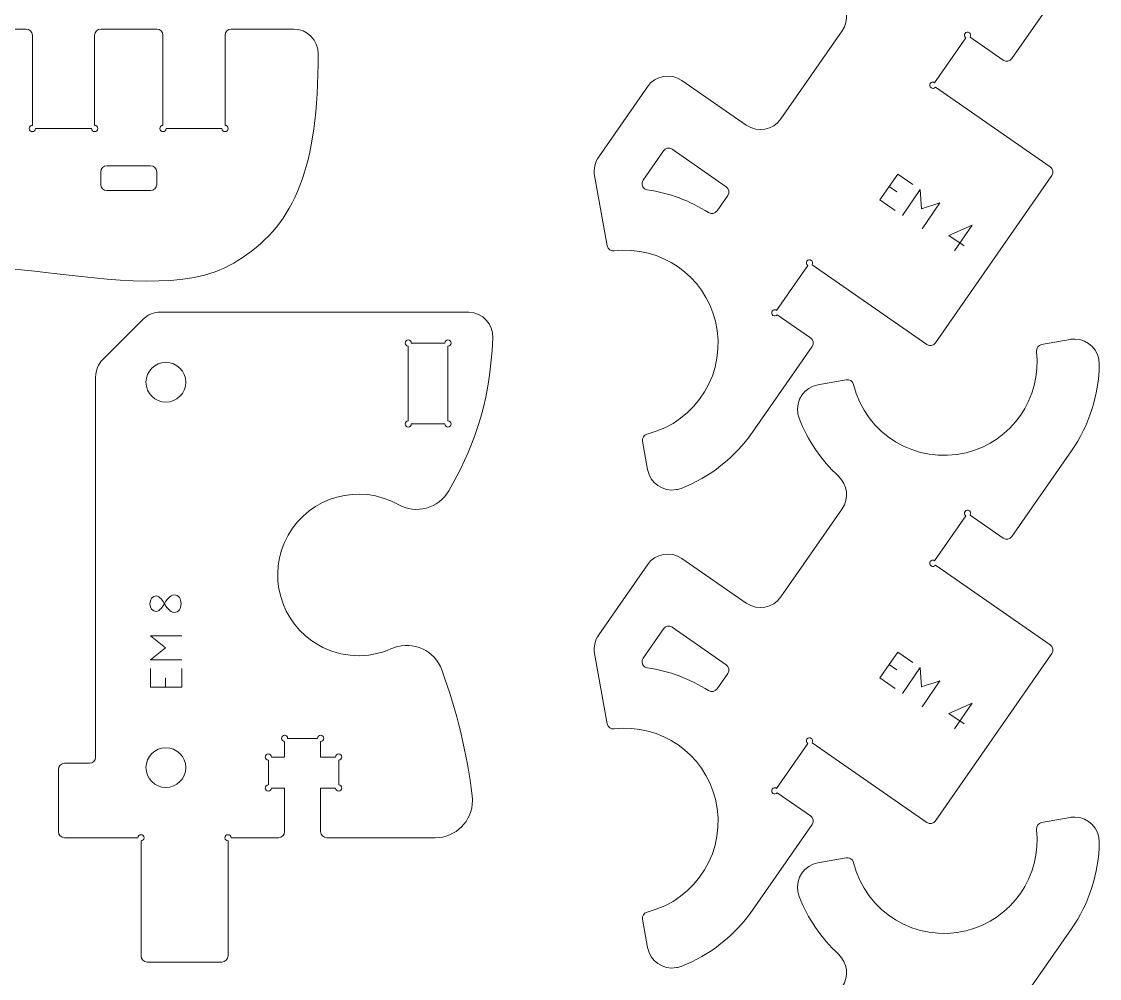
# Model space of a CAD drawing. Header units: inches. Extents: x 2 to 349, y -345 to -5.
# Drawn here: x 261.8 to 348.5, y -173.8 to -96.8 of the extents above; entities that cross this region are included whole.
import ezdxf

# ---------------------------------------------------------------- set-up
doc = ezdxf.new("R2010")
doc.units = ezdxf.units.IN
doc.header["$MEASUREMENT"] = 0
for name, color, linetype in [('exterieur', 7, 'Continuous'), ('gravure', 7, 'Continuous'), ('interieur', 7, 'Continuous')]:
    doc.layers.add(name, color=color, linetype=linetype)

# ---------------------------------------------------------------- blocks, each defined once
blk = doc.blocks.new('block 2')
at = {"layer": 'exterieur', "lineweight": 0}
blk.add_open_spline([(299.705, -122.274), (299.448, -127.988), (297.946, -131.487), (296.166, -134.575)], degree=3, dxfattribs=at)
blk = doc.blocks.new('block 3')
at = {"layer": 'exterieur', "lineweight": 0}
blk.add_open_spline([(295.6, -148.993), (296.81, -152.329), (297.625, -155.71), (298.044, -159.135)], degree=3, dxfattribs=at)
blk = doc.blocks.new('block 4')
at = {"layer": 'exterieur', "lineweight": 0}
blk.add_lwpolyline([(278.393, -171.999), (278.393, -162.749)], dxfattribs=at)
blk = doc.blocks.new('block 5')
at = {"layer": 'exterieur', "lineweight": 0}
blk.add_lwpolyline([(271.893, -172.498), (277.893, -172.498)], dxfattribs=at)
blk = doc.blocks.new('block 6')
at = {"layer": 'exterieur', "lineweight": 0}
blk.add_lwpolyline([(271.393, -162.749), (271.393, -171.999)], dxfattribs=at)
blk = doc.blocks.new('block 7')
at = {"layer": 'exterieur', "lineweight": 0}
blk.add_lwpolyline([(265.243, -162.499), (271.143, -162.499)], dxfattribs=at)
blk = doc.blocks.new('block 8')
at = {"layer": 'exterieur', "lineweight": 0}
blk.add_lwpolyline([(264.743, -156.999), (264.743, -161.998)], dxfattribs=at)
blk = doc.blocks.new('block 9')
at = {"layer": 'exterieur', "lineweight": 0}
blk.add_lwpolyline([(267.243, -156.499), (265.243, -156.499)], dxfattribs=at)
blk = doc.blocks.new('block 10')
at = {"layer": 'exterieur', "lineweight": 0}
blk.add_lwpolyline([(267.743, -125.427), (267.743, -155.998)], dxfattribs=at)
blk = doc.blocks.new('block 11')
at = {"layer": 'exterieur', "lineweight": 0}
blk.add_lwpolyline([(271.557, -120.784), (268.329, -124.013)], dxfattribs=at)
blk = doc.blocks.new('block 12')
at = {"layer": 'exterieur', "lineweight": 0}
blk.add_lwpolyline([(297.707, -120.199), (272.971, -120.199)], dxfattribs=at)
blk = doc.blocks.new('block 13')
at = {"layer": 'exterieur', "lineweight": 0}
blk.add_lwpolyline([(285.843, -161.998), (285.843, -158.499)], dxfattribs=at)
blk = doc.blocks.new('block 14')
at = {"layer": 'exterieur', "lineweight": 0}
blk.add_lwpolyline([(285.843, -158.499), (287.048, -158.499)], dxfattribs=at)
blk = doc.blocks.new('block 15')
at = {"layer": 'exterieur', "lineweight": 0}
blk.add_lwpolyline([(287.298, -158.249), (287.298, -156.249)], dxfattribs=at)
blk = doc.blocks.new('block 16')
at = {"layer": 'exterieur', "lineweight": 0}
blk.add_lwpolyline([(287.048, -155.998), (285.843, -155.998)], dxfattribs=at)
blk = doc.blocks.new('block 17')
at = {"layer": 'exterieur', "lineweight": 0}
blk.add_lwpolyline([(285.843, -155.998), (285.843, -154.749)], dxfattribs=at)
blk = doc.blocks.new('block 18')
at = {"layer": 'exterieur', "lineweight": 0}
blk.add_lwpolyline([(285.593, -154.498), (283.193, -154.498)], dxfattribs=at)
blk = doc.blocks.new('block 19')
at = {"layer": 'exterieur', "lineweight": 0}
blk.add_lwpolyline([(282.943, -154.749), (282.943, -155.998)], dxfattribs=at)
blk = doc.blocks.new('block 20')
at = {"layer": 'exterieur', "lineweight": 0}
blk.add_lwpolyline([(282.943, -155.998), (281.893, -155.998)], dxfattribs=at)
blk = doc.blocks.new('block 21')
at = {"layer": 'exterieur', "lineweight": 0}
blk.add_lwpolyline([(281.643, -156.249), (281.643, -158.249)], dxfattribs=at)
blk = doc.blocks.new('block 22')
at = {"layer": 'exterieur', "lineweight": 0}
blk.add_lwpolyline([(281.893, -158.499), (282.943, -158.499)], dxfattribs=at)
blk = doc.blocks.new('block 23')
at = {"layer": 'exterieur', "lineweight": 0}
blk.add_lwpolyline([(282.943, -158.499), (282.943, -161.998)], dxfattribs=at)
blk = doc.blocks.new('block 24')
at = {"layer": 'exterieur', "lineweight": 0}
blk.add_lwpolyline([(286.343, -162.499), (295.066, -162.499)], dxfattribs=at)
blk = doc.blocks.new('block 25')
at = {"layer": 'exterieur', "lineweight": 0}
blk.add_lwpolyline([(278.643, -162.499), (282.443, -162.499)], dxfattribs=at)
blk = doc.blocks.new('block 26')
at = {"layer": 'exterieur', "lineweight": 0}
blk.add_open_spline([(278.643, -162.499), (278.643, -162.36), (278.531, -162.248), (278.393, -162.248), (278.255, -162.248), (278.143, -162.36), (278.143, -162.499), (278.143, -162.636), (278.255, -162.749), (278.393, -162.749)], degree=3, knots=[0, 0, 0, 0, 1, 1, 1, 2, 2, 2, 3, 3, 3, 3], dxfattribs=at)
blk = doc.blocks.new('block 27')
at = {"layer": 'exterieur', "lineweight": 0}
blk.add_open_spline([(277.893, -172.498), (278.169, -172.498), (278.393, -172.274), (278.393, -171.999)], degree=3, dxfattribs=at)
blk = doc.blocks.new('block 28')
at = {"layer": 'exterieur', "lineweight": 0}
blk.add_open_spline([(271.393, -171.999), (271.393, -172.274), (271.617, -172.498), (271.893, -172.498)], degree=3, dxfattribs=at)
blk = doc.blocks.new('block 29')
at = {"layer": 'exterieur', "lineweight": 0}
blk.add_open_spline([(271.393, -162.749), (271.531, -162.749), (271.643, -162.636), (271.643, -162.499), (271.643, -162.36), (271.531, -162.248), (271.393, -162.248), (271.255, -162.248), (271.143, -162.36), (271.143, -162.499)], degree=3, knots=[0, 0, 0, 0, 1, 1, 1, 2, 2, 2, 3, 3, 3, 3], dxfattribs=at)
blk = doc.blocks.new('block 30')
at = {"layer": 'exterieur', "lineweight": 0}
blk.add_open_spline([(264.743, -161.998), (264.743, -162.275), (264.967, -162.499), (265.243, -162.499)], degree=3, dxfattribs=at)
blk = doc.blocks.new('block 31')
at = {"layer": 'exterieur', "lineweight": 0}
blk.add_open_spline([(265.243, -156.499), (264.967, -156.499), (264.743, -156.723), (264.743, -156.999)], degree=3, dxfattribs=at)
blk = doc.blocks.new('block 32')
at = {"layer": 'exterieur', "lineweight": 0}
blk.add_open_spline([(267.243, -156.499), (267.519, -156.499), (267.743, -156.275), (267.743, -155.998)], degree=3, dxfattribs=at)
blk = doc.blocks.new('block 33')
at = {"layer": 'exterieur', "lineweight": 0}
blk.add_open_spline([(268.329, -124.013), (267.953, -124.388), (267.743, -124.897), (267.743, -125.427)], degree=3, dxfattribs=at)
blk = doc.blocks.new('block 34')
at = {"layer": 'exterieur', "lineweight": 0}
blk.add_open_spline([(272.971, -120.199), (272.441, -120.199), (271.932, -120.409), (271.557, -120.784)], degree=3, dxfattribs=at)
blk = doc.blocks.new('block 35')
at = {"layer": 'exterieur', "lineweight": 0}
blk.add_open_spline([(299.705, -122.274), (299.747, -121.171), (298.886, -120.242), (297.782, -120.2), (297.757, -120.199), (297.732, -120.199), (297.707, -120.199)], degree=3, knots=[0, 0, 0, 0, 1, 1, 1, 2, 2, 2, 2], dxfattribs=at)
blk = doc.blocks.new('block 36')
at = {"layer": 'exterieur', "lineweight": 0}
blk.add_open_spline([(292.09, -135.69), (293.524, -136.499), (295.343, -136.002), (296.166, -134.575)], degree=3, dxfattribs=at)
blk = doc.blocks.new('block 37')
at = {"layer": 'exterieur', "lineweight": 0}
blk.add_open_spline([(292.09, -135.69), (288.965, -133.924), (285, -135.025), (283.234, -138.151), (281.468, -141.276), (282.57, -145.241), (285.695, -147.007), (287.494, -148.024), (289.667, -148.124), (291.552, -147.28)], degree=3, knots=[0, 0, 0, 0, 1, 1, 1, 2, 2, 2, 3, 3, 3, 3], dxfattribs=at)
blk = doc.blocks.new('block 38')
at = {"layer": 'exterieur', "lineweight": 0}
blk.add_open_spline([(295.6, -148.993), (295.034, -147.436), (293.313, -146.632), (291.756, -147.197), (291.687, -147.222), (291.619, -147.25), (291.552, -147.28)], degree=3, knots=[0, 0, 0, 0, 1, 1, 1, 2, 2, 2, 2], dxfattribs=at)
blk = doc.blocks.new('block 39')
at = {"layer": 'exterieur', "lineweight": 0}
blk.add_open_spline([(295.066, -162.499), (296.723, -162.499), (298.066, -161.156), (298.066, -159.499), (298.066, -159.377), (298.059, -159.255), (298.044, -159.135)], degree=3, knots=[0, 0, 0, 0, 1, 1, 1, 2, 2, 2, 2], dxfattribs=at)
blk = doc.blocks.new('block 40')
at = {"layer": 'exterieur', "lineweight": 0}
blk.add_open_spline([(285.843, -161.998), (285.843, -162.275), (286.067, -162.499), (286.343, -162.499)], degree=3, dxfattribs=at)
blk = doc.blocks.new('block 41')
at = {"layer": 'exterieur', "lineweight": 0}
blk.add_open_spline([(287.048, -158.499), (287.048, -158.637), (287.16, -158.748), (287.298, -158.748), (287.436, -158.748), (287.548, -158.637), (287.548, -158.499), (287.548, -158.36), (287.436, -158.249), (287.298, -158.249)], degree=3, knots=[0, 0, 0, 0, 1, 1, 1, 2, 2, 2, 3, 3, 3, 3], dxfattribs=at)
blk = doc.blocks.new('block 42')
at = {"layer": 'exterieur', "lineweight": 0}
blk.add_open_spline([(287.298, -156.249), (287.436, -156.249), (287.548, -156.137), (287.548, -155.998), (287.548, -155.861), (287.436, -155.748), (287.298, -155.748), (287.16, -155.748), (287.048, -155.861), (287.048, -155.998)], degree=3, knots=[0, 0, 0, 0, 1, 1, 1, 2, 2, 2, 3, 3, 3, 3], dxfattribs=at)
blk = doc.blocks.new('block 43')
at = {"layer": 'exterieur', "lineweight": 0}
blk.add_open_spline([(285.843, -154.749), (285.981, -154.749), (286.093, -154.637), (286.093, -154.498), (286.093, -154.361), (285.981, -154.248), (285.843, -154.248), (285.705, -154.248), (285.593, -154.361), (285.593, -154.498)], degree=3, knots=[0, 0, 0, 0, 1, 1, 1, 2, 2, 2, 3, 3, 3, 3], dxfattribs=at)
blk = doc.blocks.new('block 44')
at = {"layer": 'exterieur', "lineweight": 0}
blk.add_open_spline([(283.193, -154.498), (283.193, -154.361), (283.081, -154.248), (282.943, -154.248), (282.805, -154.248), (282.693, -154.361), (282.693, -154.498), (282.693, -154.637), (282.805, -154.749), (282.943, -154.749)], degree=3, knots=[0, 0, 0, 0, 1, 1, 1, 2, 2, 2, 3, 3, 3, 3], dxfattribs=at)
blk = doc.blocks.new('block 45')
at = {"layer": 'exterieur', "lineweight": 0}
blk.add_open_spline([(281.893, -155.998), (281.893, -155.861), (281.781, -155.748), (281.643, -155.748), (281.505, -155.748), (281.393, -155.861), (281.393, -155.998), (281.393, -156.137), (281.505, -156.249), (281.643, -156.249)], degree=3, knots=[0, 0, 0, 0, 1, 1, 1, 2, 2, 2, 3, 3, 3, 3], dxfattribs=at)
blk = doc.blocks.new('block 46')
at = {"layer": 'exterieur', "lineweight": 0}
blk.add_open_spline([(281.643, -158.249), (281.505, -158.249), (281.393, -158.36), (281.393, -158.499), (281.393, -158.637), (281.505, -158.748), (281.643, -158.748), (281.781, -158.748), (281.893, -158.637), (281.893, -158.499)], degree=3, knots=[0, 0, 0, 0, 1, 1, 1, 2, 2, 2, 3, 3, 3, 3], dxfattribs=at)
blk = doc.blocks.new('block 47')
at = {"layer": 'exterieur', "lineweight": 0}
blk.add_open_spline([(282.443, -162.499), (282.719, -162.499), (282.943, -162.275), (282.943, -161.998)], degree=3, dxfattribs=at)
blk = doc.blocks.new('block 566')
at = {"layer": 'exterieur', "lineweight": 0}
blk.add_open_spline([(251.489, -120.754), (252.657, -119.683), (255.448, -117.194), (258.821, -116.766), (259.548, -116.673), (260.301, -116.677), (261.276, -116.752), (265.053, -117.044), (272.15, -118.417), (276.503, -117.237), (277.678, -116.918), (278.653, -116.413), (279.529, -115.837), (283.758, -113.053), (285.655, -108.602), (285.655, -99.43)], degree=3, knots=[0, 0, 0, 0, 1, 1, 1, 2, 2, 2, 3, 3, 3, 4, 4, 4, 5, 5, 5, 5], dxfattribs=at)
blk = doc.blocks.new('block 568')
at = {"layer": 'exterieur', "lineweight": 0}
blk.add_lwpolyline([(278.655, -97.43), (283.655, -97.43)], dxfattribs=at)
blk = doc.blocks.new('block 569')
at = {"layer": 'exterieur', "lineweight": 0}
blk.add_lwpolyline([(278.155, -97.93), (278.155, -105.18)], dxfattribs=at)
blk = doc.blocks.new('block 570')
at = {"layer": 'exterieur', "lineweight": 0}
blk.add_lwpolyline([(277.904, -105.43), (273.404, -105.43)], dxfattribs=at)
blk = doc.blocks.new('block 571')
at = {"layer": 'exterieur', "lineweight": 0}
blk.add_lwpolyline([(273.155, -105.18), (273.155, -97.93)], dxfattribs=at)
blk = doc.blocks.new('block 572')
at = {"layer": 'exterieur', "lineweight": 0}
blk.add_lwpolyline([(268.155, -97.43), (272.655, -97.43)], dxfattribs=at)
blk = doc.blocks.new('block 573')
at = {"layer": 'exterieur', "lineweight": 0}
blk.add_lwpolyline([(267.655, -97.93), (267.655, -105.18)], dxfattribs=at)
blk = doc.blocks.new('block 574')
at = {"layer": 'exterieur', "lineweight": 0}
blk.add_lwpolyline([(267.405, -105.43), (262.905, -105.43)], dxfattribs=at)
blk = doc.blocks.new('block 575')
at = {"layer": 'exterieur', "lineweight": 0}
blk.add_lwpolyline([(262.654, -105.18), (262.654, -97.93)], dxfattribs=at)
blk = doc.blocks.new('block 576')
at = {"layer": 'exterieur', "lineweight": 0}
blk.add_lwpolyline([(257.654, -97.43), (262.154, -97.43)], dxfattribs=at)
blk = doc.blocks.new('block 588')
at = {"layer": 'exterieur', "lineweight": 0}
blk.add_open_spline([(283.655, -97.43), (284.76, -97.43), (285.655, -98.326), (285.655, -99.43)], degree=3, dxfattribs=at)
blk = doc.blocks.new('block 589')
at = {"layer": 'exterieur', "lineweight": 0}
blk.add_open_spline([(278.155, -97.93), (278.155, -97.654), (278.379, -97.43), (278.655, -97.43)], degree=3, dxfattribs=at)
blk = doc.blocks.new('block 590')
at = {"layer": 'exterieur', "lineweight": 0}
blk.add_open_spline([(278.155, -105.18), (278.293, -105.18), (278.405, -105.292), (278.405, -105.43), (278.405, -105.568), (278.293, -105.68), (278.155, -105.68), (278.017, -105.68), (277.904, -105.568), (277.904, -105.43)], degree=3, knots=[0, 0, 0, 0, 1, 1, 1, 2, 2, 2, 3, 3, 3, 3], dxfattribs=at)
blk = doc.blocks.new('block 591')
at = {"layer": 'exterieur', "lineweight": 0}
blk.add_open_spline([(273.404, -105.43), (273.404, -105.568), (273.293, -105.68), (273.155, -105.68), (273.017, -105.68), (272.905, -105.568), (272.905, -105.43), (272.905, -105.292), (273.017, -105.18), (273.155, -105.18)], degree=3, knots=[0, 0, 0, 0, 1, 1, 1, 2, 2, 2, 3, 3, 3, 3], dxfattribs=at)
blk = doc.blocks.new('block 592')
at = {"layer": 'exterieur', "lineweight": 0}
blk.add_open_spline([(272.655, -97.43), (272.931, -97.43), (273.155, -97.654), (273.155, -97.93)], degree=3, dxfattribs=at)
blk = doc.blocks.new('block 593')
at = {"layer": 'exterieur', "lineweight": 0}
blk.add_open_spline([(267.655, -97.93), (267.655, -97.654), (267.879, -97.43), (268.155, -97.43)], degree=3, dxfattribs=at)
blk = doc.blocks.new('block 594')
at = {"layer": 'exterieur', "lineweight": 0}
blk.add_open_spline([(267.655, -105.18), (267.793, -105.18), (267.905, -105.292), (267.905, -105.43), (267.905, -105.568), (267.793, -105.68), (267.655, -105.68), (267.517, -105.68), (267.405, -105.568), (267.405, -105.43)], degree=3, knots=[0, 0, 0, 0, 1, 1, 1, 2, 2, 2, 3, 3, 3, 3], dxfattribs=at)
blk = doc.blocks.new('block 595')
at = {"layer": 'exterieur', "lineweight": 0}
blk.add_open_spline([(262.905, -105.43), (262.905, -105.568), (262.792, -105.68), (262.654, -105.68), (262.517, -105.68), (262.404, -105.568), (262.404, -105.43), (262.404, -105.292), (262.517, -105.18), (262.654, -105.18)], degree=3, knots=[0, 0, 0, 0, 1, 1, 1, 2, 2, 2, 3, 3, 3, 3], dxfattribs=at)
blk = doc.blocks.new('block 596')
at = {"layer": 'exterieur', "lineweight": 0}
blk.add_open_spline([(262.154, -97.43), (262.431, -97.43), (262.654, -97.654), (262.654, -97.93)], degree=3, dxfattribs=at)
blk = doc.blocks.new('block 1927')
at = {"layer": 'exterieur', "lineweight": 0}
blk.add_lwpolyline([(346.271, -169.821), (341.479, -176.72)], dxfattribs=at)
blk = doc.blocks.new('block 1928')
at = {"layer": 'exterieur', "lineweight": 0}
blk.add_open_spline([(346.271, -169.821), (347.692, -167.774), (348.47, -165.349), (348.504, -162.857)], degree=3, dxfattribs=at)
blk = doc.blocks.new('block 1929')
at = {"layer": 'exterieur', "lineweight": 0}
blk.add_open_spline([(348.504, -162.857), (348.518, -161.752), (347.635, -160.845), (346.53, -160.83), (346.403, -160.828), (346.275, -160.839), (346.149, -160.861)], degree=3, knots=[0, 0, 0, 0, 1, 1, 1, 2, 2, 2, 2], dxfattribs=at)
blk = doc.blocks.new('block 1930')
at = {"layer": 'exterieur', "lineweight": 0}
blk.add_lwpolyline([(343.862, -161.273), (346.149, -160.861)], dxfattribs=at)
blk = doc.blocks.new('block 1931')
at = {"layer": 'exterieur', "lineweight": 0}
blk.add_open_spline([(343.862, -161.273), (343.602, -161.32), (343.424, -161.561), (343.454, -161.823)], degree=3, dxfattribs=at)
blk = doc.blocks.new('block 1932')
at = {"layer": 'exterieur', "lineweight": 0}
blk.add_open_spline([(328.721, -164.478), (329.709, -168.501), (333.77, -170.961), (337.793, -169.973), (341.464, -169.071), (343.891, -165.579), (343.454, -161.823)], degree=3, knots=[0, 0, 0, 0, 1, 1, 1, 2, 2, 2, 2], dxfattribs=at)
blk = doc.blocks.new('block 1933')
at = {"layer": 'exterieur', "lineweight": 0}
blk.add_open_spline([(328.721, -164.478), (328.658, -164.222), (328.406, -164.058), (328.147, -164.105)], degree=3, dxfattribs=at)
blk = doc.blocks.new('block 1934')
at = {"layer": 'exterieur', "lineweight": 0}
blk.add_lwpolyline([(325.86, -164.518), (328.147, -164.105)], dxfattribs=at)
blk = doc.blocks.new('block 1935')
at = {"layer": 'exterieur', "lineweight": 0}
blk.add_open_spline([(325.86, -164.518), (324.773, -164.713), (324.051, -165.753), (324.247, -166.84), (324.269, -166.966), (324.304, -167.09), (324.35, -167.209)], degree=3, knots=[0, 0, 0, 0, 1, 1, 1, 2, 2, 2, 2], dxfattribs=at)
blk = doc.blocks.new('block 1936')
at = {"layer": 'exterieur', "lineweight": 0}
blk.add_open_spline([(324.35, -167.209), (325.039, -168.985), (326.125, -170.581), (327.526, -171.874)], degree=3, dxfattribs=at)
blk = doc.blocks.new('block 1937')
at = {"layer": 'exterieur', "lineweight": 0}
blk.add_open_spline([(327.811, -174.484), (328.381, -173.665), (328.259, -172.551), (327.526, -171.874)], degree=3, dxfattribs=at)
blk = doc.blocks.new('block 1959')
at = {"layer": 'exterieur', "lineweight": 0}
blk.add_lwpolyline([(335.326, -161.14), (344.683, -147.671)], dxfattribs=at)
blk = doc.blocks.new('block 1960')
at = {"layer": 'exterieur', "lineweight": 0}
blk.add_open_spline([(344.683, -147.671), (344.84, -147.444), (344.784, -147.132), (344.557, -146.975)], degree=3, dxfattribs=at)
blk = doc.blocks.new('block 1961')
at = {"layer": 'exterieur', "lineweight": 0}
blk.add_lwpolyline([(335.318, -140.556), (344.557, -146.975)], dxfattribs=at)
blk = doc.blocks.new('block 1962')
at = {"layer": 'exterieur', "lineweight": 0}
blk.add_open_spline([(335.255, -140.208), (335.142, -140.129), (334.986, -140.158), (334.907, -140.271), (334.828, -140.385), (334.856, -140.541), (334.97, -140.619), (335.083, -140.698), (335.239, -140.67), (335.318, -140.556)], degree=3, knots=[0, 0, 0, 0, 1, 1, 1, 2, 2, 2, 3, 3, 3, 3], dxfattribs=at)
blk = doc.blocks.new('block 1963')
at = {"layer": 'exterieur', "lineweight": 0}
blk.add_lwpolyline([(337.765, -136.595), (335.255, -140.208)], dxfattribs=at)
blk = doc.blocks.new('block 1964')
at = {"layer": 'exterieur', "lineweight": 0}
blk.add_open_spline([(338.114, -136.532), (338.192, -136.419), (338.164, -136.264), (338.051, -136.185), (337.937, -136.105), (337.781, -136.134), (337.703, -136.247), (337.624, -136.36), (337.652, -136.516), (337.765, -136.595)], degree=3, knots=[0, 0, 0, 0, 1, 1, 1, 2, 2, 2, 3, 3, 3, 3], dxfattribs=at)
blk = doc.blocks.new('block 1965')
at = {"layer": 'exterieur', "lineweight": 0}
blk.add_lwpolyline([(340.783, -138.386), (338.114, -136.532)], dxfattribs=at)
blk = doc.blocks.new('block 1966')
at = {"layer": 'exterieur', "lineweight": 0}
blk.add_open_spline([(340.783, -138.386), (341.009, -138.543), (341.321, -138.488), (341.479, -138.261)], degree=3, dxfattribs=at)
blk = doc.blocks.new('block 1967')
at = {"layer": 'exterieur', "lineweight": 0}
blk.add_lwpolyline([(346.271, -131.362), (341.479, -138.261)], dxfattribs=at)
blk = doc.blocks.new('block 1968')
at = {"layer": 'exterieur', "lineweight": 0}
blk.add_open_spline([(346.271, -131.362), (347.692, -129.315), (348.47, -126.89), (348.504, -124.398)], degree=3, dxfattribs=at)
blk = doc.blocks.new('block 1969')
at = {"layer": 'exterieur', "lineweight": 0}
blk.add_open_spline([(348.504, -124.398), (348.518, -123.293), (347.635, -122.386), (346.53, -122.372), (346.403, -122.369), (346.275, -122.38), (346.149, -122.403)], degree=3, knots=[0, 0, 0, 0, 1, 1, 1, 2, 2, 2, 2], dxfattribs=at)
blk = doc.blocks.new('block 1970')
at = {"layer": 'exterieur', "lineweight": 0}
blk.add_lwpolyline([(343.862, -122.815), (346.149, -122.403)], dxfattribs=at)
blk = doc.blocks.new('block 1971')
at = {"layer": 'exterieur', "lineweight": 0}
blk.add_open_spline([(343.862, -122.815), (343.602, -122.861), (343.424, -123.102), (343.454, -123.365)], degree=3, dxfattribs=at)
blk = doc.blocks.new('block 1972')
at = {"layer": 'exterieur', "lineweight": 0}
blk.add_open_spline([(328.721, -126.02), (329.709, -130.042), (333.77, -132.502), (337.793, -131.514), (341.464, -130.613), (343.891, -127.12), (343.454, -123.365)], degree=3, knots=[0, 0, 0, 0, 1, 1, 1, 2, 2, 2, 2], dxfattribs=at)
blk = doc.blocks.new('block 1973')
at = {"layer": 'exterieur', "lineweight": 0}
blk.add_open_spline([(328.721, -126.02), (328.658, -125.763), (328.406, -125.6), (328.147, -125.646)], degree=3, dxfattribs=at)
blk = doc.blocks.new('block 1974')
at = {"layer": 'exterieur', "lineweight": 0}
blk.add_lwpolyline([(325.86, -126.059), (328.147, -125.646)], dxfattribs=at)
blk = doc.blocks.new('block 1975')
at = {"layer": 'exterieur', "lineweight": 0}
blk.add_open_spline([(325.86, -126.059), (324.773, -126.254), (324.051, -127.295), (324.247, -128.381), (324.269, -128.508), (324.304, -128.631), (324.35, -128.75)], degree=3, knots=[0, 0, 0, 0, 1, 1, 1, 2, 2, 2, 2], dxfattribs=at)
blk = doc.blocks.new('block 1976')
at = {"layer": 'exterieur', "lineweight": 0}
blk.add_open_spline([(324.35, -128.75), (325.039, -130.527), (326.125, -132.123), (327.526, -133.415)], degree=3, dxfattribs=at)
blk = doc.blocks.new('block 1977')
at = {"layer": 'exterieur', "lineweight": 0}
blk.add_open_spline([(327.811, -136.026), (328.381, -135.206), (328.259, -134.092), (327.526, -133.415)], degree=3, dxfattribs=at)
blk = doc.blocks.new('block 1978')
at = {"layer": 'exterieur', "lineweight": 0}
blk.add_lwpolyline([(322.883, -143.12), (327.811, -136.026)], dxfattribs=at)
blk = doc.blocks.new('block 1979')
at = {"layer": 'exterieur', "lineweight": 0}
blk.add_open_spline([(320.099, -143.622), (321.006, -144.252), (322.253, -144.028), (322.883, -143.12)], degree=3, dxfattribs=at)
blk = doc.blocks.new('block 1980')
at = {"layer": 'exterieur', "lineweight": 0}
blk.add_lwpolyline([(320.099, -143.622), (314.925, -140.028)], dxfattribs=at)
blk = doc.blocks.new('block 1981')
at = {"layer": 'exterieur', "lineweight": 0}
blk.add_open_spline([(314.925, -140.028), (314.018, -139.398), (312.772, -139.623), (312.141, -140.53)], degree=3, dxfattribs=at)
blk = doc.blocks.new('block 1982')
at = {"layer": 'exterieur', "lineweight": 0}
blk.add_lwpolyline([(312.141, -140.53), (308.221, -146.173)], dxfattribs=at)
blk = doc.blocks.new('block 1983')
at = {"layer": 'exterieur', "lineweight": 0}
blk.add_open_spline([(308.221, -146.173), (307.918, -146.608), (307.801, -147.147), (307.896, -147.669)], degree=3, dxfattribs=at)
blk = doc.blocks.new('block 1984')
at = {"layer": 'exterieur', "lineweight": 0}
blk.add_lwpolyline([(308.916, -153.332), (307.896, -147.669)], dxfattribs=at)
blk = doc.blocks.new('block 1985')
at = {"layer": 'exterieur', "lineweight": 0}
blk.add_open_spline([(308.916, -153.332), (308.962, -153.591), (309.204, -153.769), (309.466, -153.739)], degree=3, dxfattribs=at)
blk = doc.blocks.new('block 1986')
at = {"layer": 'exterieur', "lineweight": 0}
blk.add_open_spline([(312.12, -168.473), (316.143, -167.484), (318.603, -163.423), (317.615, -159.4), (316.714, -155.729), (313.221, -153.303), (309.466, -153.739)], degree=3, knots=[0, 0, 0, 0, 1, 1, 1, 2, 2, 2, 2], dxfattribs=at)
blk = doc.blocks.new('block 1987')
at = {"layer": 'exterieur', "lineweight": 0}
blk.add_open_spline([(312.12, -168.473), (311.864, -168.535), (311.701, -168.787), (311.747, -169.047)], degree=3, dxfattribs=at)
blk = doc.blocks.new('block 1988')
at = {"layer": 'exterieur', "lineweight": 0}
blk.add_lwpolyline([(312.16, -171.334), (311.747, -169.047)], dxfattribs=at)
blk = doc.blocks.new('block 1989')
at = {"layer": 'exterieur', "lineweight": 0}
blk.add_open_spline([(312.16, -171.334), (312.355, -172.42), (313.396, -173.143), (314.483, -172.947), (314.609, -172.925), (314.732, -172.89), (314.851, -172.844)], degree=3, knots=[0, 0, 0, 0, 1, 1, 1, 2, 2, 2, 2], dxfattribs=at)
blk = doc.blocks.new('block 1990')
at = {"layer": 'exterieur', "lineweight": 0}
blk.add_open_spline([(314.851, -172.844), (317.175, -171.943), (319.176, -170.368), (320.598, -168.32)], degree=3, dxfattribs=at)
blk = doc.blocks.new('block 1991')
at = {"layer": 'exterieur', "lineweight": 0}
blk.add_lwpolyline([(325.39, -161.422), (320.598, -168.32)], dxfattribs=at)
blk = doc.blocks.new('block 1992')
at = {"layer": 'exterieur', "lineweight": 0}
blk.add_open_spline([(325.39, -161.422), (325.548, -161.195), (325.492, -160.884), (325.265, -160.725)], degree=3, dxfattribs=at)
blk = doc.blocks.new('block 1993')
at = {"layer": 'exterieur', "lineweight": 0}
blk.add_lwpolyline([(322.596, -158.872), (325.265, -160.725)], dxfattribs=at)
blk = doc.blocks.new('block 1994')
at = {"layer": 'exterieur', "lineweight": 0}
blk.add_open_spline([(322.533, -158.524), (322.42, -158.445), (322.264, -158.473), (322.185, -158.586), (322.106, -158.699), (322.134, -158.855), (322.248, -158.934), (322.361, -159.013), (322.517, -158.984), (322.596, -158.872)], degree=3, knots=[0, 0, 0, 0, 1, 1, 1, 2, 2, 2, 3, 3, 3, 3], dxfattribs=at)
blk = doc.blocks.new('block 1995')
at = {"layer": 'exterieur', "lineweight": 0}
blk.add_lwpolyline([(325.043, -154.91), (322.533, -158.524)], dxfattribs=at)
blk = doc.blocks.new('block 1996')
at = {"layer": 'exterieur', "lineweight": 0}
blk.add_open_spline([(325.391, -154.847), (325.47, -154.734), (325.442, -154.578), (325.328, -154.499), (325.215, -154.421), (325.059, -154.448), (324.981, -154.562), (324.901, -154.675), (324.93, -154.83), (325.043, -154.91)], degree=3, knots=[0, 0, 0, 0, 1, 1, 1, 2, 2, 2, 3, 3, 3, 3], dxfattribs=at)
blk = doc.blocks.new('block 1997')
at = {"layer": 'exterieur', "lineweight": 0}
blk.add_lwpolyline([(334.631, -161.265), (325.391, -154.847)], dxfattribs=at)
blk = doc.blocks.new('block 1998')
at = {"layer": 'exterieur', "lineweight": 0}
blk.add_open_spline([(334.631, -161.265), (334.857, -161.422), (335.169, -161.367), (335.326, -161.14)], degree=3, dxfattribs=at)
blk = doc.blocks.new('block 1999')
at = {"layer": 'exterieur', "lineweight": 0}
blk.add_lwpolyline([(335.326, -122.682), (344.683, -109.212)], dxfattribs=at)
blk = doc.blocks.new('block 2000')
at = {"layer": 'exterieur', "lineweight": 0}
blk.add_open_spline([(344.683, -109.212), (344.84, -108.985), (344.784, -108.673), (344.557, -108.516)], degree=3, dxfattribs=at)
blk = doc.blocks.new('block 2001')
at = {"layer": 'exterieur', "lineweight": 0}
blk.add_lwpolyline([(335.318, -102.097), (344.557, -108.516)], dxfattribs=at)
blk = doc.blocks.new('block 2002')
at = {"layer": 'exterieur', "lineweight": 0}
blk.add_open_spline([(335.255, -101.75), (335.142, -101.671), (334.986, -101.699), (334.907, -101.813), (334.828, -101.926), (334.856, -102.082), (334.97, -102.16), (335.083, -102.239), (335.239, -102.211), (335.318, -102.097)], degree=3, knots=[0, 0, 0, 0, 1, 1, 1, 2, 2, 2, 3, 3, 3, 3], dxfattribs=at)
blk = doc.blocks.new('block 2003')
at = {"layer": 'exterieur', "lineweight": 0}
blk.add_lwpolyline([(337.765, -98.136), (335.255, -101.75)], dxfattribs=at)
blk = doc.blocks.new('block 2004')
at = {"layer": 'exterieur', "lineweight": 0}
blk.add_open_spline([(338.114, -98.074), (338.192, -97.96), (338.164, -97.805), (338.051, -97.726), (337.937, -97.647), (337.781, -97.675), (337.703, -97.789), (337.624, -97.901), (337.652, -98.057), (337.765, -98.136)], degree=3, knots=[0, 0, 0, 0, 1, 1, 1, 2, 2, 2, 3, 3, 3, 3], dxfattribs=at)
blk = doc.blocks.new('block 2005')
at = {"layer": 'exterieur', "lineweight": 0}
blk.add_lwpolyline([(340.783, -99.928), (338.114, -98.074)], dxfattribs=at)
blk = doc.blocks.new('block 2006')
at = {"layer": 'exterieur', "lineweight": 0}
blk.add_open_spline([(340.783, -99.928), (341.009, -100.085), (341.321, -100.029), (341.479, -99.802)], degree=3, dxfattribs=at)
blk = doc.blocks.new('block 2007')
at = {"layer": 'exterieur', "lineweight": 0}
blk.add_lwpolyline([(346.271, -92.904), (341.479, -99.802)], dxfattribs=at)
blk = doc.blocks.new('block 2017')
at = {"layer": 'exterieur', "lineweight": 0}
blk.add_open_spline([(327.811, -97.567), (328.381, -96.748), (328.259, -95.633), (327.526, -94.957)], degree=3, dxfattribs=at)
blk = doc.blocks.new('block 2018')
at = {"layer": 'exterieur', "lineweight": 0}
blk.add_lwpolyline([(322.883, -104.662), (327.811, -97.567)], dxfattribs=at)
blk = doc.blocks.new('block 2019')
at = {"layer": 'exterieur', "lineweight": 0}
blk.add_open_spline([(320.099, -105.163), (321.006, -105.794), (322.253, -105.569), (322.883, -104.662)], degree=3, dxfattribs=at)
blk = doc.blocks.new('block 2020')
at = {"layer": 'exterieur', "lineweight": 0}
blk.add_lwpolyline([(320.099, -105.163), (314.925, -101.569)], dxfattribs=at)
blk = doc.blocks.new('block 2021')
at = {"layer": 'exterieur', "lineweight": 0}
blk.add_open_spline([(314.925, -101.569), (314.018, -100.939), (312.772, -101.164), (312.141, -102.071)], degree=3, dxfattribs=at)
blk = doc.blocks.new('block 2022')
at = {"layer": 'exterieur', "lineweight": 0}
blk.add_lwpolyline([(312.141, -102.071), (308.221, -107.715)], dxfattribs=at)
blk = doc.blocks.new('block 2023')
at = {"layer": 'exterieur', "lineweight": 0}
blk.add_open_spline([(308.221, -107.715), (307.918, -108.15), (307.801, -108.688), (307.896, -109.21)], degree=3, dxfattribs=at)
blk = doc.blocks.new('block 2024')
at = {"layer": 'exterieur', "lineweight": 0}
blk.add_lwpolyline([(308.916, -114.873), (307.896, -109.21)], dxfattribs=at)
blk = doc.blocks.new('block 2025')
at = {"layer": 'exterieur', "lineweight": 0}
blk.add_open_spline([(308.916, -114.873), (308.962, -115.132), (309.204, -115.311), (309.466, -115.28)], degree=3, dxfattribs=at)
blk = doc.blocks.new('block 2026')
at = {"layer": 'exterieur', "lineweight": 0}
blk.add_open_spline([(312.12, -130.014), (316.143, -129.025), (318.603, -124.964), (317.615, -120.941), (316.714, -117.27), (313.221, -114.844), (309.466, -115.28)], degree=3, knots=[0, 0, 0, 0, 1, 1, 1, 2, 2, 2, 2], dxfattribs=at)
blk = doc.blocks.new('block 2027')
at = {"layer": 'exterieur', "lineweight": 0}
blk.add_open_spline([(312.12, -130.014), (311.864, -130.076), (311.701, -130.328), (311.747, -130.588)], degree=3, dxfattribs=at)
blk = doc.blocks.new('block 2028')
at = {"layer": 'exterieur', "lineweight": 0}
blk.add_lwpolyline([(312.16, -132.875), (311.747, -130.588)], dxfattribs=at)
blk = doc.blocks.new('block 2029')
at = {"layer": 'exterieur', "lineweight": 0}
blk.add_open_spline([(312.16, -132.875), (312.355, -133.962), (313.396, -134.685), (314.483, -134.488), (314.609, -134.466), (314.732, -134.431), (314.851, -134.385)], degree=3, knots=[0, 0, 0, 0, 1, 1, 1, 2, 2, 2, 2], dxfattribs=at)
blk = doc.blocks.new('block 2030')
at = {"layer": 'exterieur', "lineweight": 0}
blk.add_open_spline([(314.851, -134.385), (317.175, -133.484), (319.176, -131.909), (320.598, -129.862)], degree=3, dxfattribs=at)
blk = doc.blocks.new('block 2031')
at = {"layer": 'exterieur', "lineweight": 0}
blk.add_lwpolyline([(325.39, -122.963), (320.598, -129.862)], dxfattribs=at)
blk = doc.blocks.new('block 2032')
at = {"layer": 'exterieur', "lineweight": 0}
blk.add_open_spline([(325.39, -122.963), (325.548, -122.736), (325.492, -122.425), (325.265, -122.267)], degree=3, dxfattribs=at)
blk = doc.blocks.new('block 2033')
at = {"layer": 'exterieur', "lineweight": 0}
blk.add_lwpolyline([(322.596, -120.413), (325.265, -122.267)], dxfattribs=at)
blk = doc.blocks.new('block 2034')
at = {"layer": 'exterieur', "lineweight": 0}
blk.add_open_spline([(322.533, -120.065), (322.42, -119.986), (322.264, -120.014), (322.185, -120.128), (322.106, -120.241), (322.134, -120.397), (322.248, -120.476), (322.361, -120.555), (322.517, -120.526), (322.596, -120.413)], degree=3, knots=[0, 0, 0, 0, 1, 1, 1, 2, 2, 2, 3, 3, 3, 3], dxfattribs=at)
blk = doc.blocks.new('block 2035')
at = {"layer": 'exterieur', "lineweight": 0}
blk.add_lwpolyline([(325.043, -116.451), (322.533, -120.065)], dxfattribs=at)
blk = doc.blocks.new('block 2036')
at = {"layer": 'exterieur', "lineweight": 0}
blk.add_open_spline([(325.391, -116.388), (325.47, -116.275), (325.442, -116.119), (325.328, -116.04), (325.215, -115.962), (325.059, -115.989), (324.981, -116.103), (324.901, -116.217), (324.93, -116.372), (325.043, -116.451)], degree=3, knots=[0, 0, 0, 0, 1, 1, 1, 2, 2, 2, 3, 3, 3, 3], dxfattribs=at)
blk = doc.blocks.new('block 2037')
at = {"layer": 'exterieur', "lineweight": 0}
blk.add_lwpolyline([(334.631, -122.806), (325.391, -116.388)], dxfattribs=at)
blk = doc.blocks.new('block 2038')
at = {"layer": 'exterieur', "lineweight": 0}
blk.add_open_spline([(334.631, -122.806), (334.857, -122.963), (335.169, -122.908), (335.326, -122.682)], degree=3, dxfattribs=at)
blk = doc.blocks.new('block 2333')
at = {"layer": 'interieur', "lineweight": 0}
blk.add_lwpolyline([(311.796, -148.039), (313.43, -145.686)], dxfattribs=at)
blk = doc.blocks.new('block 2334')
at = {"layer": 'interieur', "lineweight": 0}
blk.add_open_spline([(314.126, -145.561), (313.899, -145.404), (313.588, -145.46), (313.43, -145.686)], degree=3, dxfattribs=at)
blk = doc.blocks.new('block 2335')
at = {"layer": 'interieur', "lineweight": 0}
blk.add_lwpolyline([(314.126, -145.561), (318.479, -148.585)], dxfattribs=at)
blk = doc.blocks.new('block 2336')
at = {"layer": 'interieur', "lineweight": 0}
blk.add_open_spline([(318.605, -149.28), (318.762, -149.054), (318.705, -148.742), (318.479, -148.585)], degree=3, dxfattribs=at)
blk = doc.blocks.new('block 2337')
at = {"layer": 'interieur', "lineweight": 0}
blk.add_lwpolyline([(317.743, -150.52), (318.605, -149.28)], dxfattribs=at)
blk = doc.blocks.new('block 2338')
at = {"layer": 'interieur', "lineweight": 0}
blk.add_open_spline([(317.063, -150.656), (317.289, -150.801), (317.59, -150.74), (317.743, -150.52)], degree=3, dxfattribs=at)
blk = doc.blocks.new('block 2339')
at = {"layer": 'interieur', "lineweight": 0}
blk.add_open_spline([(317.063, -150.656), (315.569, -149.702), (313.889, -149.075), (312.134, -148.82)], degree=3, dxfattribs=at)
blk = doc.blocks.new('block 2340')
at = {"layer": 'interieur', "lineweight": 0}
blk.add_open_spline([(311.796, -148.039), (311.638, -148.266), (311.694, -148.578), (311.921, -148.735), (311.984, -148.78), (312.057, -148.808), (312.134, -148.82)], degree=3, knots=[0, 0, 0, 0, 1, 1, 1, 2, 2, 2, 2], dxfattribs=at)
blk = doc.blocks.new('block 2341')
at = {"layer": 'interieur', "lineweight": 0}
blk.add_lwpolyline([(311.796, -109.581), (313.43, -107.228)], dxfattribs=at)
blk = doc.blocks.new('block 2342')
at = {"layer": 'interieur', "lineweight": 0}
blk.add_open_spline([(314.126, -107.102), (313.899, -106.945), (313.588, -107.001), (313.43, -107.228)], degree=3, dxfattribs=at)
blk = doc.blocks.new('block 2343')
at = {"layer": 'interieur', "lineweight": 0}
blk.add_lwpolyline([(314.126, -107.102), (318.479, -110.126)], dxfattribs=at)
blk = doc.blocks.new('block 2344')
at = {"layer": 'interieur', "lineweight": 0}
blk.add_open_spline([(318.605, -110.821), (318.762, -110.595), (318.705, -110.283), (318.479, -110.126)], degree=3, dxfattribs=at)
blk = doc.blocks.new('block 2345')
at = {"layer": 'interieur', "lineweight": 0}
blk.add_lwpolyline([(317.743, -112.061), (318.605, -110.821)], dxfattribs=at)
blk = doc.blocks.new('block 2346')
at = {"layer": 'interieur', "lineweight": 0}
blk.add_open_spline([(317.063, -112.198), (317.289, -112.343), (317.59, -112.282), (317.743, -112.061)], degree=3, dxfattribs=at)
blk = doc.blocks.new('block 2347')
at = {"layer": 'interieur', "lineweight": 0}
blk.add_open_spline([(317.063, -112.198), (315.569, -111.243), (313.889, -110.617), (312.134, -110.361)], degree=3, dxfattribs=at)
blk = doc.blocks.new('block 2348')
at = {"layer": 'interieur', "lineweight": 0}
blk.add_open_spline([(311.796, -109.581), (311.638, -109.808), (311.694, -110.12), (311.921, -110.277), (311.984, -110.321), (312.057, -110.35), (312.134, -110.361)], degree=3, knots=[0, 0, 0, 0, 1, 1, 1, 2, 2, 2, 2], dxfattribs=at)
blk = doc.blocks.new('block 2373')
at = {"layer": 'interieur', "lineweight": 0}
blk.add_open_spline([(274.993, -125.848), (274.993, -124.965), (274.276, -124.249), (273.393, -124.249), (272.509, -124.249), (271.793, -124.965), (271.793, -125.848), (271.793, -126.732), (272.509, -127.449), (273.393, -127.449), (274.276, -127.449), (274.993, -126.732), (274.993, -125.848), (274.993, -125.848), (274.993, -125.848), (274.993, -125.848)], degree=3, knots=[0, 0, 0, 0, 1, 1, 1, 2, 2, 2, 3, 3, 3, 4, 4, 4, 5, 5, 5, 5], dxfattribs=at)
blk = doc.blocks.new('block 2374')
at = {"layer": 'interieur', "lineweight": 0}
blk.add_open_spline([(274.993, -156.849), (274.993, -155.965), (274.276, -155.249), (273.393, -155.249), (272.509, -155.249), (271.793, -155.965), (271.793, -156.849), (271.793, -157.732), (272.509, -158.449), (273.393, -158.449), (274.276, -158.449), (274.993, -157.732), (274.993, -156.849), (274.993, -156.849), (274.993, -156.849), (274.993, -156.849)], degree=3, knots=[0, 0, 0, 0, 1, 1, 1, 2, 2, 2, 3, 3, 3, 4, 4, 4, 5, 5, 5, 5], dxfattribs=at)
blk = doc.blocks.new('block 2375')
at = {"layer": 'interieur', "lineweight": 0}
blk.add_lwpolyline([(296.093, -122.949), (296.093, -128.949)], dxfattribs=at)
blk = doc.blocks.new('block 2376')
at = {"layer": 'interieur', "lineweight": 0}
blk.add_lwpolyline([(293.143, -122.698), (295.843, -122.698)], dxfattribs=at)
blk = doc.blocks.new('block 2377')
at = {"layer": 'interieur', "lineweight": 0}
blk.add_lwpolyline([(292.893, -128.949), (292.893, -122.949)], dxfattribs=at)
blk = doc.blocks.new('block 2378')
at = {"layer": 'interieur', "lineweight": 0}
blk.add_lwpolyline([(295.843, -129.198), (293.143, -129.198)], dxfattribs=at)
blk = doc.blocks.new('block 2379')
at = {"layer": 'interieur', "lineweight": 0}
blk.add_open_spline([(295.843, -129.198), (295.843, -129.337), (295.955, -129.449), (296.093, -129.449), (296.231, -129.449), (296.343, -129.337), (296.343, -129.198), (296.343, -129.061), (296.231, -128.949), (296.093, -128.949)], degree=3, knots=[0, 0, 0, 0, 1, 1, 1, 2, 2, 2, 3, 3, 3, 3], dxfattribs=at)
blk = doc.blocks.new('block 2380')
at = {"layer": 'interieur', "lineweight": 0}
blk.add_open_spline([(296.093, -122.949), (296.231, -122.949), (296.343, -122.837), (296.343, -122.698), (296.343, -122.56), (296.231, -122.448), (296.093, -122.448), (295.955, -122.448), (295.843, -122.56), (295.843, -122.698)], degree=3, knots=[0, 0, 0, 0, 1, 1, 1, 2, 2, 2, 3, 3, 3, 3], dxfattribs=at)
blk = doc.blocks.new('block 2381')
at = {"layer": 'interieur', "lineweight": 0}
blk.add_open_spline([(293.143, -122.698), (293.143, -122.56), (293.031, -122.448), (292.893, -122.448), (292.755, -122.448), (292.643, -122.56), (292.643, -122.698), (292.643, -122.837), (292.755, -122.949), (292.893, -122.949)], degree=3, knots=[0, 0, 0, 0, 1, 1, 1, 2, 2, 2, 3, 3, 3, 3], dxfattribs=at)
blk = doc.blocks.new('block 2382')
at = {"layer": 'interieur', "lineweight": 0}
blk.add_open_spline([(292.893, -128.949), (292.755, -128.949), (292.643, -129.061), (292.643, -129.198), (292.643, -129.337), (292.755, -129.449), (292.893, -129.449), (293.031, -129.449), (293.143, -129.337), (293.143, -129.198)], degree=3, knots=[0, 0, 0, 0, 1, 1, 1, 2, 2, 2, 3, 3, 3, 3], dxfattribs=at)
blk = doc.blocks.new('block 2813')
at = {"layer": 'interieur', "lineweight": 0}
blk.add_lwpolyline([(272.155, -108.43), (268.655, -108.43)], dxfattribs=at)
blk = doc.blocks.new('block 2814')
at = {"layer": 'interieur', "lineweight": 0}
blk.add_lwpolyline([(272.655, -109.93), (272.655, -108.93)], dxfattribs=at)
blk = doc.blocks.new('block 2815')
at = {"layer": 'interieur', "lineweight": 0}
blk.add_lwpolyline([(268.655, -110.43), (272.155, -110.43)], dxfattribs=at)
blk = doc.blocks.new('block 2816')
at = {"layer": 'interieur', "lineweight": 0}
blk.add_lwpolyline([(268.155, -108.93), (268.155, -109.93)], dxfattribs=at)
blk = doc.blocks.new('block 2821')
at = {"layer": 'interieur', "lineweight": 0}
blk.add_open_spline([(268.155, -108.93), (268.155, -108.654), (268.379, -108.43), (268.655, -108.43)], degree=3, dxfattribs=at)
blk = doc.blocks.new('block 2822')
at = {"layer": 'interieur', "lineweight": 0}
blk.add_open_spline([(272.155, -108.43), (272.431, -108.43), (272.655, -108.654), (272.655, -108.93)], degree=3, dxfattribs=at)
blk = doc.blocks.new('block 2823')
at = {"layer": 'interieur', "lineweight": 0}
blk.add_open_spline([(272.655, -109.93), (272.655, -110.206), (272.431, -110.43), (272.155, -110.43)], degree=3, dxfattribs=at)
blk = doc.blocks.new('block 2824')
at = {"layer": 'interieur', "lineweight": 0}
blk.add_open_spline([(268.655, -110.43), (268.379, -110.43), (268.155, -110.206), (268.155, -109.93)], degree=3, dxfattribs=at)
blk = doc.blocks.new('block 2876')
at = {"layer": 'gravure', "lineweight": 0}
for points in [[(274.673, -148.17), (272.151, -148.17), (273.376, -147.211), (272.151, -146.252), (274.673, -146.252)], [(272.151, -150.369), (272.151, -148.883)], [(274.673, -150.369), (274.673, -148.883)], [(273.364, -150.369), (273.364, -149.626)], [(272.151, -150.369), (274.673, -150.369)]]:
    blk.add_lwpolyline(points, dxfattribs=at)
blk = doc.blocks.new('block 2877')
at = {"layer": 'gravure', "lineweight": 0}
for points in [[(273.273, -143.664), (273.166, -143.851), (272.873, -144.284), (272.642, -144.284), (272.299, -144.284), (272.113, -144.006), (272.113, -143.663), (272.113, -143.321), (272.299, -143.043), (272.642, -143.043), (272.873, -143.043), (273.166, -143.476), (273.273, -143.663)], [(273.273, -143.663), (273.387, -143.427), (273.766, -142.958), (274.046, -142.958), (274.436, -142.958), (274.615, -143.273), (274.615, -143.663), (274.615, -144.054), (274.436, -144.37), (274.046, -144.37), (273.766, -144.37), (273.387, -143.9), (273.273, -143.663)]]:
    blk.add_open_spline(points, degree=3, knots=[0, 0, 0, 0, 1, 1, 1, 2, 2, 2, 3, 3, 3, 4, 4, 4, 4], dxfattribs=at)
blk = doc.blocks.new('block 2875')
at = {"layer": 'gravure'}
for name in ['block 2877', 'block 2876']:
    blk.add_blockref(name, (0, 0), dxfattribs=at)
blk = doc.blocks.new('block 2889')
at = {"layer": 'gravure', "lineweight": 0}
for points in [[(332.283, -147.557), (330.859, -149.638)], [(332.283, -147.557), (333.51, -148.396)], [(331.597, -148.558), (332.212, -148.978)], [(330.859, -149.638), (332.087, -150.477)]]:
    blk.add_lwpolyline(points, dxfattribs=at)
blk.add_open_spline([(332.675, -150.88), (332.675, -150.88), (334.098, -148.798), (334.098, -148.798), (334.098, -148.798), (334.199, -150.35), (334.199, -150.35), (334.199, -150.351), (335.682, -149.881), (335.682, -149.881), (335.682, -149.881), (334.258, -151.963), (334.258, -151.963)], degree=3, knots=[0, 0, 0, 0, 1, 1, 1, 2, 2, 2, 3, 3, 3, 4, 4, 4, 4], dxfattribs=at)
blk = doc.blocks.new('block 2888')
at = {"layer": 'gravure', "lineweight": 0}
blk.add_lwpolyline([(337.633, -153.334), (336.405, -152.495), (338.275, -151.667), (336.863, -153.731)], dxfattribs=at)
at = {"layer": 'gravure'}
blk.add_blockref('block 2889', (0, 0), dxfattribs=at)
blk = doc.blocks.new('block 2891')
at = {"layer": 'gravure', "lineweight": 0}
for points in [[(332.283, -109.098), (330.859, -111.18)], [(332.283, -109.098), (333.51, -109.938)], [(331.597, -110.1), (332.212, -110.52)], [(330.859, -111.18), (332.087, -112.019)]]:
    blk.add_lwpolyline(points, dxfattribs=at)
blk.add_open_spline([(332.675, -112.422), (332.675, -112.422), (334.098, -110.34), (334.098, -110.34), (334.098, -110.34), (334.199, -111.892), (334.199, -111.892), (334.199, -111.892), (335.682, -111.422), (335.682, -111.422), (335.682, -111.422), (334.258, -113.504), (334.258, -113.504)], degree=3, knots=[0, 0, 0, 0, 1, 1, 1, 2, 2, 2, 3, 3, 3, 4, 4, 4, 4], dxfattribs=at)
blk = doc.blocks.new('block 2890')
at = {"layer": 'gravure', "lineweight": 0}
blk.add_lwpolyline([(337.633, -114.875), (336.405, -114.036), (338.275, -113.208), (336.863, -115.273)], dxfattribs=at)
at = {"layer": 'gravure'}
blk.add_blockref('block 2891', (0, 0), dxfattribs=at)

msp = doc.modelspace()

# ---------------------------------------------------------------- block references
at = {"layer": 'exterieur'}
for name in ['block 2007', 'block 2017', 'block 576', 'block 596', 'block 575', 'block 593', 'block 573', 'block 572', 'block 592', 'block 571', 'block 589', 'block 569', 'block 568', 'block 588', 'block 2018', 'block 2004', 'block 2003', 'block 2005', 'block 566', 'block 2006', 'block 2021', 'block 2022', 'block 2020', 'block 2002', 'block 2001', 'block 2019', 'block 595', 'block 574', 'block 594', 'block 591', 'block 570', 'block 590', 'block 2023', 'block 2024', 'block 1999', 'block 2000', 'block 2025', 'block 2026', 'block 2036', 'block 2035', 'block 2037', 'block 34', 'block 12', 'block 35', 'block 2034', 'block 2033', 'block 11', 'block 2', 'block 2032', 'block 2031', 'block 2038', 'block 1971', 'block 1970', 'block 1969', 'block 33', 'block 1972', 'block 1968', 'block 10', 'block 1974', 'block 1973', 'block 1975', 'block 1976', 'block 2027', 'block 2030', 'block 2028', 'block 1967', 'block 2029', 'block 1977', 'block 37', 'block 36', 'block 1978', 'block 1964', 'block 1963', 'block 1965', 'block 1966', 'block 1981', 'block 1980', 'block 1962', 'block 1982', 'block 1961', 'block 1979', 'block 1983', 'block 38', 'block 1960', 'block 1984', 'block 1959', 'block 3', 'block 1985', 'block 1986', 'block 44', 'block 43', 'block 19', 'block 18', 'block 17', 'block 1995', 'block 1996', 'block 1997', 'block 32', 'block 45', 'block 20', 'block 16', 'block 42', 'block 31', 'block 9', 'block 21', 'block 15', 'block 8', 'block 46', 'block 22', 'block 23', 'block 13', 'block 14', 'block 41', 'block 1994', 'block 39', 'block 1993', 'block 1992', 'block 1998', 'block 1931', 'block 1930', 'block 1929', 'block 30', 'block 47', 'block 40', 'block 1991', 'block 1932', 'block 7', 'block 29', 'block 6', 'block 26', 'block 4', 'block 25', 'block 24', 'block 1928', 'block 1935', 'block 1934', 'block 1933', 'block 1936', 'block 1987', 'block 1988', 'block 1990', 'block 1927', 'block 1989', 'block 28', 'block 5', 'block 27', 'block 1937']:
    msp.add_blockref(name, (0, 0), dxfattribs=at)
at = {"layer": 'gravure'}
for name in ['block 2890', 'block 2875', 'block 2888']:
    msp.add_blockref(name, (0, 0), dxfattribs=at)
at = {"layer": 'interieur'}
for name in ['block 2341', 'block 2342', 'block 2343', 'block 2821', 'block 2816', 'block 2813', 'block 2822', 'block 2814', 'block 2824', 'block 2823', 'block 2348', 'block 2344', 'block 2815', 'block 2347', 'block 2345', 'block 2346', 'block 2381', 'block 2377', 'block 2376', 'block 2380', 'block 2375', 'block 2373', 'block 2382', 'block 2378', 'block 2379', 'block 2333', 'block 2334', 'block 2335', 'block 2340', 'block 2339', 'block 2336', 'block 2337', 'block 2338', 'block 2374']:
    msp.add_blockref(name, (0, 0), dxfattribs=at)

doc.saveas('drawing.dxf')
